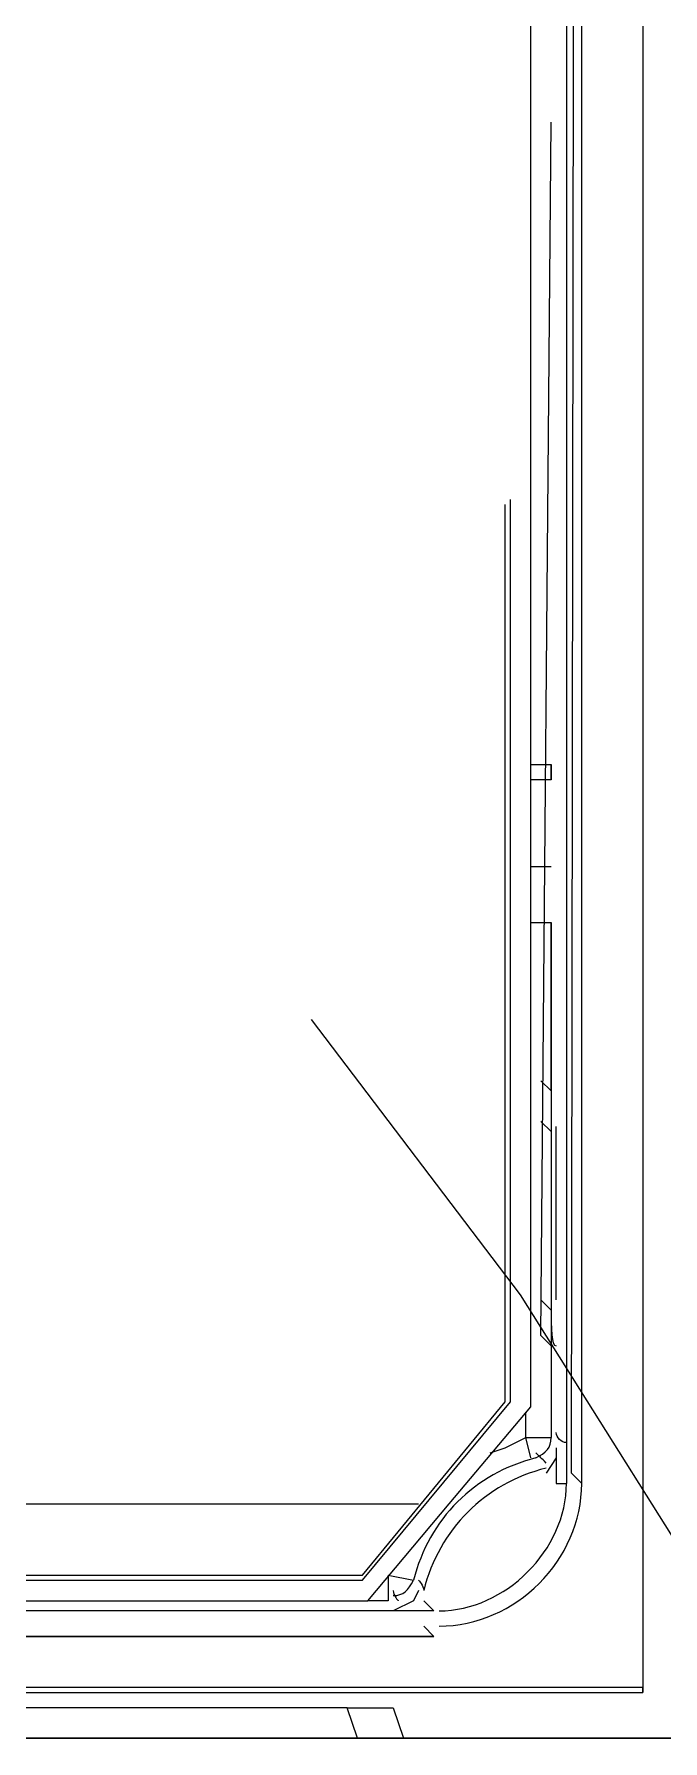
# Model space of a CAD drawing. Header units: metres. Extents: x 2999 to 3164, y 1641 to 1678.
# Drawn here: x 3010.326 to 3010.517, y 1652.676 to 1653.195 of the extents above; entities that cross this region are included whole.
import ezdxf

# ---------------------------------------------------------------- set-up
doc = ezdxf.new("R2010")
doc.units = ezdxf.units.M

msp = doc.modelspace()

# ---------------------------------------------------------------- linework, layer by layer
at = {"color": 7, "linetype": 'Continuous', "lineweight": 20, "true_color": 0x000007}
for points in [[(3010.51104, 1655.11773), (3010.51104, 1652.69204), (3010.51104, 1652.69204)], [(3010.51104, 1655.10997), (3010.51104, 1652.69049), (3010.51104, 1652.69049)], [(3010.49241, 1652.75412), (3010.48931, 1652.75722), (3010.49241, 1654.99978), (3010.48931, 1655.00289)], [(3010.49241, 1652.75412), (3010.49241, 1654.99978), (3010.48776, 1654.99513), (3010.48776, 1652.75412)], [(3010.47689, 1652.7774), (3010.47689, 1653.20729), (3010.47689, 1653.20729)], [(3010.4831, 1652.79602), (3010.48, 1652.79912), (3010.4831, 1653.16849)], [(3010.46913, 1652.77895), (3010.46913, 1653.05209), (3010.46913, 1653.05209)], [(3010.47069, 1652.77895), (3010.47069, 1653.05364), (3010.47069, 1653.05364)], [(3010.47689, 1652.97294), (3010.4831, 1652.97294), (3010.4831, 1652.97294)], [(3010.4831, 1652.96829), (3010.4831, 1652.97294), (3010.4831, 1652.97294)], [(3010.4831, 1652.97294), (3010.4831, 1652.96829), (3010.4831, 1652.96829)], [(3010.4831, 1652.96829), (3010.47689, 1652.96829), (3010.47689, 1652.96829)], [(3010.47689, 1652.9419), (3010.4831, 1652.9419), (3010.4831, 1652.9419)], [(3010.47689, 1652.92483), (3010.4831, 1652.92483), (3010.4831, 1652.92483)], [(3010.4831, 1652.87362), (3010.4831, 1652.92483), (3010.4831, 1652.92483)], [(3010.4831, 1652.92483), (3010.4831, 1652.76808), (3010.4831, 1652.76808)], [(3010.4831, 1652.87362), (3010.48, 1652.87672), (3010.48, 1652.87672)], [(3010.4831, 1652.8612), (3010.48, 1652.86431), (3010.48, 1652.86431)], [(3010.4831, 1652.80688), (3010.48, 1652.80999), (3010.48, 1652.80999)], [(3010.4831, 1652.79602), (3010.48, 1652.79912), (3010.48, 1652.79912)], [(3010.42568, 1652.72463), (3010.47069, 1652.77895), (3010.47069, 1652.77895)], [(3010.42568, 1652.72618), (3010.46913, 1652.77895), (3010.46913, 1652.77895)], [(3010.45206, 1652.74791), (3010.47689, 1652.7774), (3010.47689, 1652.7774)], [(3010.47534, 1652.76808), (3010.47534, 1652.77584), (3010.47534, 1652.77584)], [(3010.46448, 1652.76343), (3010.46913, 1652.76498), (3010.47534, 1652.76808)], [(3010.47689, 1652.76188), (3010.47534, 1652.76808), (3010.4831, 1652.76808)], [(3010.48465, 1652.76498), (3010.48465, 1652.76188), (3010.48155, 1652.75722)], [(3010.48465, 1652.76498), (3010.48465, 1652.75412), (3010.48465, 1652.75412)], [(3010.48465, 1652.75412), (3010.48776, 1652.75412), (3010.48776, 1652.75412)], [(3009.91043, 1652.71842), (3010.42723, 1652.71842), (3010.45206, 1652.74791)], [(3009.91664, 1652.74791), (3010.44275, 1652.74791), (3010.44275, 1652.74791)], [(3009.91509, 1652.72463), (3010.42568, 1652.72463), (3010.42568, 1652.72463)], [(3009.91664, 1652.72618), (3010.42568, 1652.72618), (3010.42568, 1652.72618)], [(3010.43344, 1652.72618), (3010.43344, 1652.71842), (3010.43344, 1652.71842)], [(3010.43344, 1652.72618), (3010.4412, 1652.72463), (3010.4412, 1652.72463)], [(3010.43344, 1652.71842), (3010.42723, 1652.71842), (3010.42723, 1652.71842)], [(3010.44275, 1652.72153), (3010.4412, 1652.71842), (3010.43499, 1652.71532)], [(3010.44741, 1652.71532), (3010.4443, 1652.71842), (3010.4443, 1652.71842)], [(3010.44741, 1652.71532), (3009.33466, 1652.71532), (3009.33466, 1652.71532)], [(3010.44741, 1652.71532), (3010.43499, 1652.71532), (3010.43499, 1652.71532)], [(3009.33466, 1652.70756), (3010.44741, 1652.70756), (3010.4443, 1652.71066)], [(3010.44741, 1652.70756), (3009.33466, 1652.70756), (3009.33466, 1652.70756)], [(3009.95078, 1652.69049), (3010.51104, 1652.69049), (3010.51104, 1652.69204), (3009.27103, 1652.69204)], [(3010.42102, 1652.68583), (3009.36104, 1652.68583), (3009.36104, 1652.68583)], [(3010.42413, 1652.67652), (3010.42102, 1652.68583), (3010.43499, 1652.68583), (3010.43809, 1652.67652)], [(3009.26017, 1652.67652), (3010.52345, 1652.67652), (3010.52345, 1652.67652)], [(3010.52345, 1652.67652), (3009.95078, 1652.67652), (3009.95078, 1652.67652)]]:
    msp.add_lwpolyline(points, dxfattribs=at)
at = {"color": 30, "linetype": 'Continuous', "lineweight": 20, "true_color": 0x00001e}
msp.add_lwpolyline([(3010.61191, 1652.5803), (3010.60881, 1652.59116), (3010.54208, 1652.7029), (3010.47379, 1652.81154), (3010.41016, 1652.89534)], dxfattribs=at)
at = {"color": 7, "linetype": 'Continuous', "lineweight": 20, "true_color": 0x000007}
for points in [[(3010.4831, 1652.87362), (3010.4831, 1652.86741), (3010.4831, 1652.8612), (3010.4831, 1652.85965)], [(3010.48465, 1652.80999), (3010.48465, 1652.83482), (3010.48465, 1652.85499), (3010.48465, 1652.86275)], [(3010.4831, 1652.80844), (3010.4831, 1652.80068), (3010.4831, 1652.79602), (3010.48465, 1652.79602)], [(3010.48776, 1652.76653), (3010.48621, 1652.76653), (3010.48465, 1652.76808), (3010.48465, 1652.76964)], [(3010.47845, 1652.76188), (3010.48155, 1652.76343), (3010.4831, 1652.76498), (3010.4831, 1652.76808)], [(3010.48155, 1652.76033), (3010.48, 1652.76188), (3010.48, 1652.76188), (3010.47845, 1652.76343)], [(3010.47845, 1652.76188), (3010.45982, 1652.75722), (3010.44585, 1652.74325), (3010.4412, 1652.72463)], [(3010.48155, 1652.75877), (3010.46293, 1652.75412), (3010.44896, 1652.74015), (3010.4443, 1652.72153)], [(3010.44896, 1652.71532), (3010.46913, 1652.71532), (3010.48776, 1652.73394), (3010.48776, 1652.75412)], [(3010.44896, 1652.71066), (3010.47224, 1652.71066), (3010.49241, 1652.73084), (3010.49241, 1652.75412)], [(3010.44896, 1652.71532), (3010.46913, 1652.71532), (3010.48776, 1652.73394), (3010.48776, 1652.75412)], [(3010.44896, 1652.71066), (3010.47224, 1652.71066), (3010.49241, 1652.73084), (3010.49241, 1652.75412)], [(3010.43499, 1652.71997), (3010.43809, 1652.71997), (3010.43965, 1652.72153), (3010.4412, 1652.72463)], [(3010.44275, 1652.72463), (3010.44275, 1652.72463), (3010.4443, 1652.72308), (3010.4443, 1652.72153)], [(3010.43499, 1652.72153), (3010.43499, 1652.71997), (3010.43654, 1652.71842), (3010.43654, 1652.71842)]]:
    msp.add_open_spline(points, degree=3, dxfattribs=at)

doc.saveas('drawing.dxf')
